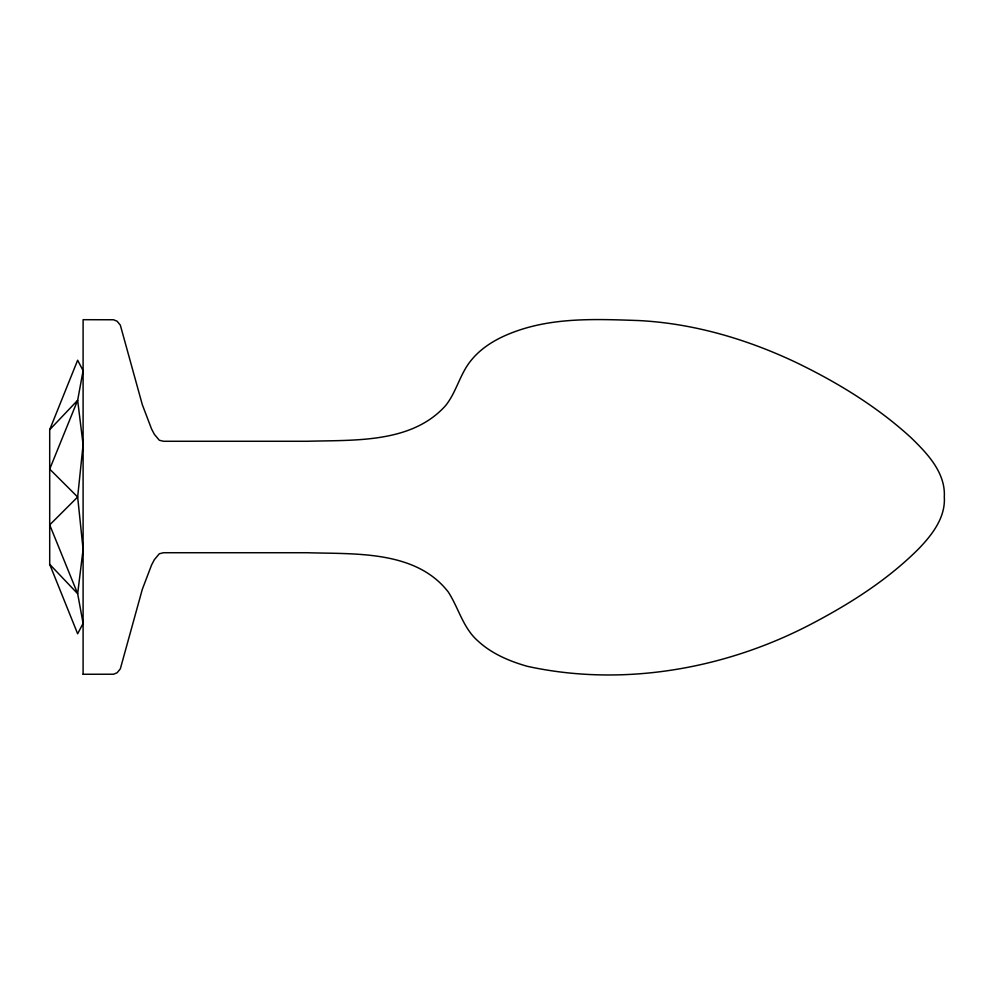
<?xml version="1.0" encoding="UTF-8"?>
<svg xmlns="http://www.w3.org/2000/svg" width="994" height="994" viewBox="0 0 994 994"><rect width="100%" height="100%" fill="white"/><g stroke="black" fill="none" stroke-linecap="round" stroke-linejoin="round"><path stroke-width="1.49" d="M49.7 429.681L77.656 360.226L83.098 370.638L77.656 400.284L49.7 469.118L77.656 497L83.098 549.347L77.656 593.716L83.098 623.362L77.656 633.774L49.7 564.319L49.7 429.681L77.656 400.284L83.098 444.653L77.656 497L49.7 524.882L77.656 593.716L49.7 564.319M83.098 674.255L113.552 674.23L117.13 672.764L120.324 668.863L142.316 589.318L151.56 565.027L154.356 559.672L159.301 553.77L163.488 552.726L307.009 552.726C354.547 554.217 415.778 549.918 448.331 592.064C458.706 608.142 463.129 628.22 478.139 641.155C491.868 653.816 509.512 661.221 527.267 666.303C622.766 687.227 725.173 669.161 811.303 624.033C850.069 603.706 887.63 579.9 918.692 548.775C932.111 534.847 945.654 517.489 944.3 497C945.692 472.473 927.042 453.189 910.715 437.385C876.77 406.372 837.085 382.218 795.784 362.313C746.606 339.041 693.365 323.373 638.831 320.565C597.816 319.149 555.36 317.173 516.048 331.238C499.311 337.19 482.935 345.987 471.504 359.915C460.11 373.409 456.706 391.574 445.809 405.366C411.727 443.796 353.665 439.87 307.009 441.274L163.488 441.274L159.301 440.23L154.356 434.328L151.56 428.973L142.316 404.682L120.324 325.137L117.13 321.236L113.552 319.77L83.098 319.695L83.098 674.305"/></g></svg>
